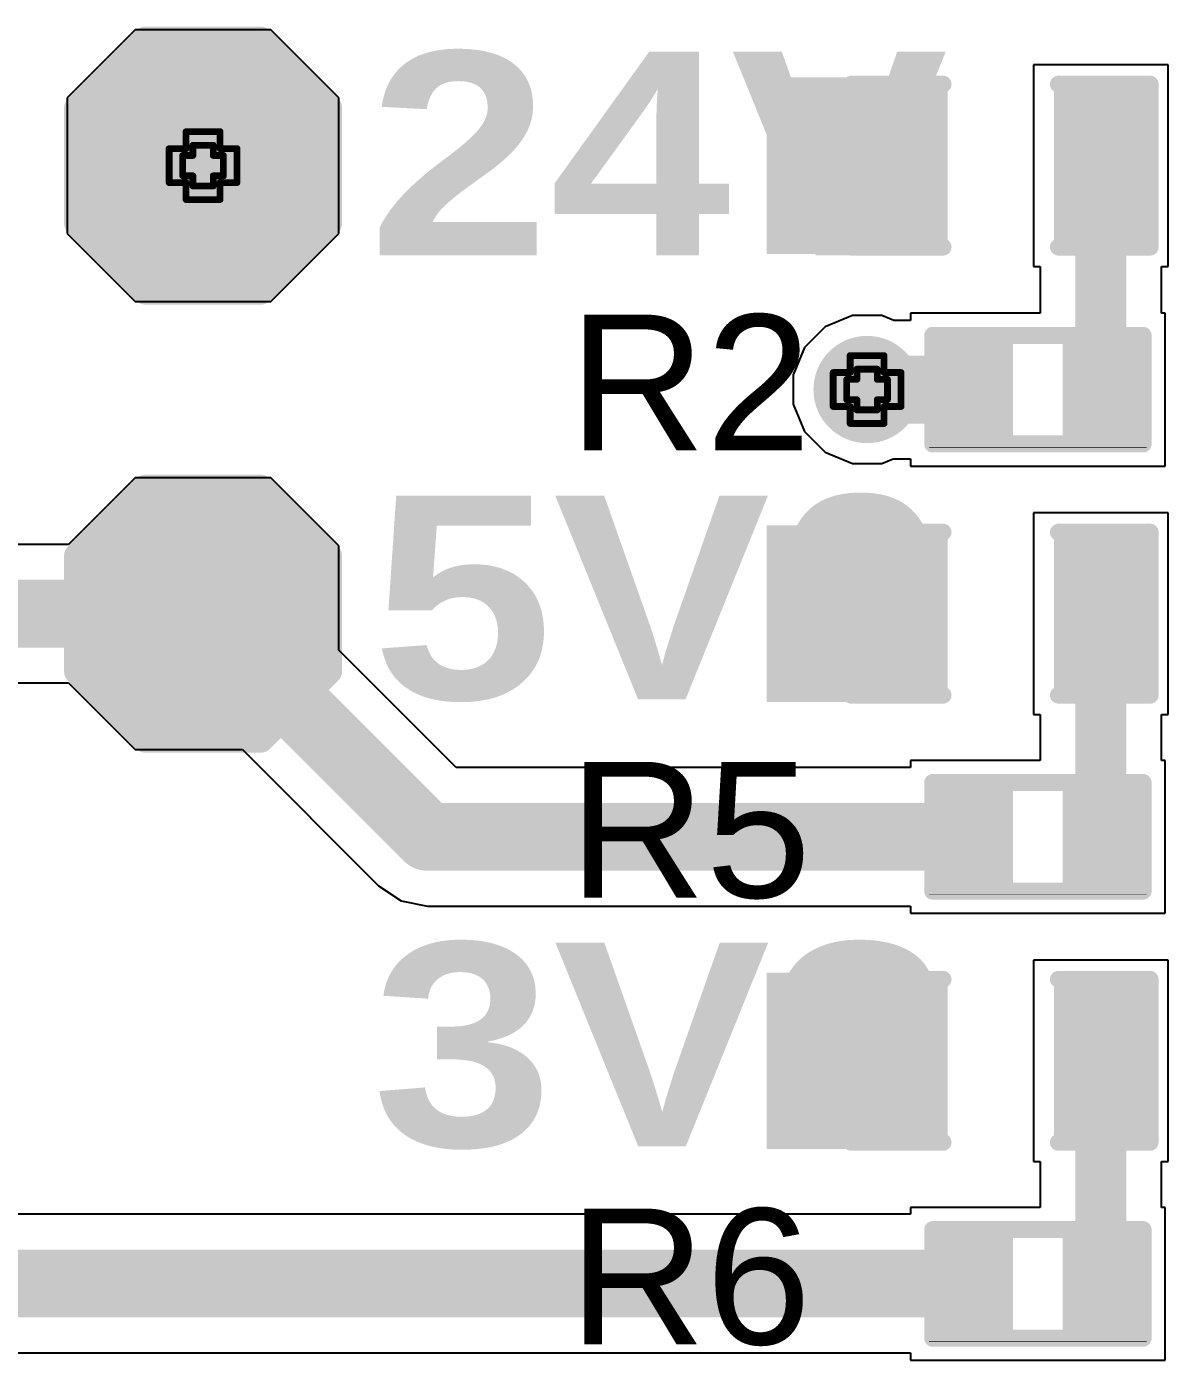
# Model space of a CAD drawing. Header units: inches. Extents: x -5 to 5258, y -4 to 5281.
# Drawn here: x 66.1 to 74.65, y 39.68 to 49.66 of the extents above; entities that cross this region are included whole.
import ezdxf

# ---------------------------------------------------------------- set-up
doc = ezdxf.new("R2010")
doc.units = ezdxf.units.IN
for name, color, linetype in [('Bottom Layer', 5, 'Continuous'), ('Bottom Solder', 6, 'Continuous'), ('Drill Drawing', 1, 'Continuous'), ('Top Layer', 1, 'Continuous'), ('Top Overlay', 2, 'Continuous'), ('Top Paste', 8, 'Continuous'), ('Top Solder', 216, 'Continuous'), ('Via Holes', 16, 'Continuous')]:
    doc.layers.add(name, color=color, linetype=linetype)
doc.styles.add('Arial', font='', dxfattribs={"height": 0.2})
doc.styles.add('Arial Black_Bold', font='', dxfattribs={"height": 0.2})
doc.styles.get('Arial').set_extended_font_data('Arial')
doc.styles.get('Arial Black_Bold').set_extended_font_data('Arial Black', bold=True)

# ---------------------------------------------------------------- blocks, each defined once
blk = doc.blocks.new('T__________17')
at = {"layer": 'Top Layer'}
blk.add_hatch(color=1, dxfattribs=at).paths.add_polyline_path([(0.3809999999999999, 0.7619999999999999), (-0.3809999999999999, 0.7619999999999999), (-0.7619999999999999, 0.3809999999999999), (-0.7619999999999999, -0.3809999999999999), (-0.3809999999999999, -0.7619999999999999), (0.3809999999999999, -0.7619999999999999), (0.7619999999999999, -0.3809999999999999), (0.7619999999999999, 0.3809999999999999)])
at = {"layer": 'Top Paste'}
blk.add_hatch(color=8, dxfattribs=at).paths.add_polyline_path([(0.3809999999999999, 0.7619999999999999), (-0.3809999999999999, 0.7619999999999999), (-0.7619999999999999, 0.3809999999999999), (-0.7619999999999999, -0.3809999999999999), (-0.3809999999999999, -0.7619999999999999), (0.3809999999999999, -0.7619999999999999), (0.7619999999999999, -0.3809999999999999), (0.7619999999999999, 0.3809999999999999)])
at = {"layer": 'Top Solder'}
blk.add_hatch(color=216, dxfattribs=at).paths.add_polyline_path([(0.4318, 0.8636), (-0.4318, 0.8636), (-0.8636, 0.4318), (-0.8636, -0.4318), (-0.4318, -0.8636), (0.4318, -0.8636), (0.8636, -0.4318), (0.8636, 0.4318)])
at = {"layer": 'Top Overlay', "const_width": 0.1999996}
for points in [[(-0.9397999999999999, 0.4318), (-0.4318, 0.9397999999999999)], [(-0.4318, 0.9397999999999999), (0.4318, 0.9397999999999999)], [(0.4318, 0.9397999999999999), (0.9397999999999999, 0.4318)], [(-0.9397999999999999, -0.4318), (-0.9397999999999999, 0.4318)], [(0.9397999999999999, -0.4318), (0.9397999999999999, 0.4318)], [(-0.9397999999999999, -0.4318), (-0.4318, -0.9397999999999999)], [(0.4318, -0.9397999999999999), (0.9397999999999999, -0.4318)], [(-0.4318, -0.9397999999999999), (0.4318, -0.9397999999999999)]]:
    blk.add_lwpolyline(points, dxfattribs=at)
at = {"layer": 'Top Overlay', "const_width": 0.0999998}
for points in [[(-0.4817998999999999, 0.9397999999999999, 1), (-0.3818001, 0.9397999999999999, 1)], [(-0.4817998999999999, 0.9397999999999999, 1), (-0.3818001, 0.9397999999999999, 1)], [(0.3818001, 0.9397999999999999, 1), (0.4817998999999999, 0.9397999999999999, 1)], [(0.3818001, 0.9397999999999999, 1), (0.4817998999999999, 0.9397999999999999, 1)], [(-0.9897999000000001, 0.4318, 1), (-0.8898001, 0.4318, 1)], [(-0.9897999000000001, 0.4318, 1), (-0.8898001, 0.4318, 1)], [(0.8898001, 0.4318, 1), (0.9897999000000001, 0.4318, 1)], [(0.8898001, 0.4318, 1), (0.9897999000000001, 0.4318, 1)], [(-0.9897999000000001, -0.4318, 1), (-0.8898001, -0.4318, 1)], [(-0.9897999000000001, -0.4318, 1), (-0.8898001, -0.4318, 1)], [(0.8898001, -0.4318, 1), (0.9897999000000001, -0.4318, 1)], [(0.8898001, -0.4318, 1), (0.9897999000000001, -0.4318, 1)], [(-0.4817998999999999, -0.9397999999999999, 1), (-0.3818001, -0.9397999999999999, 1)], [(-0.4817998999999999, -0.9397999999999999, 1), (-0.3818001, -0.9397999999999999, 1)], [(0.3818001, -0.9397999999999999, 1), (0.4817998999999999, -0.9397999999999999, 1)], [(0.3818001, -0.9397999999999999, 1), (0.4817998999999999, -0.9397999999999999, 1)]]:
    blk.add_lwpolyline(points, format="xyb", close=True, dxfattribs=at)
blk = doc.blocks.new('T__________18')
at = {"layer": 'Top Layer'}
blk.add_hatch(color=1, dxfattribs=at).paths.add_polyline_path([(0.3809999999999999, 0.7619999999999999), (-0.3809999999999999, 0.7619999999999999), (-0.7619999999999999, 0.3809999999999999), (-0.7619999999999999, -0.3809999999999999), (-0.3809999999999999, -0.7619999999999999), (0.3809999999999999, -0.7619999999999999), (0.7619999999999999, -0.3809999999999999), (0.7619999999999999, 0.3809999999999999)])
at = {"layer": 'Top Paste'}
blk.add_hatch(color=8, dxfattribs=at).paths.add_polyline_path([(0.3809999999999999, 0.7619999999999999), (-0.3809999999999999, 0.7619999999999999), (-0.7619999999999999, 0.3809999999999999), (-0.7619999999999999, -0.3809999999999999), (-0.3809999999999999, -0.7619999999999999), (0.3809999999999999, -0.7619999999999999), (0.7619999999999999, -0.3809999999999999), (0.7619999999999999, 0.3809999999999999)])
at = {"layer": 'Top Solder'}
blk.add_hatch(color=216, dxfattribs=at).paths.add_polyline_path([(0.4318, 0.8636), (-0.4318, 0.8636), (-0.8636, 0.4318), (-0.8636, -0.4318), (-0.4318, -0.8636), (0.4318, -0.8636), (0.8636, -0.4318), (0.8636, 0.4318)])
at = {"layer": 'Top Overlay', "const_width": 0.1999996}
for points in [[(-0.9397999999999999, 0.4318), (-0.4318, 0.9397999999999999)], [(-0.4318, 0.9397999999999999), (0.4318, 0.9397999999999999)], [(0.4318, 0.9397999999999999), (0.9397999999999999, 0.4318)], [(-0.9397999999999999, -0.4318), (-0.9397999999999999, 0.4318)], [(0.9397999999999999, -0.4318), (0.9397999999999999, 0.4318)], [(-0.9397999999999999, -0.4318), (-0.4318, -0.9397999999999999)], [(0.4318, -0.9397999999999999), (0.9397999999999999, -0.4318)], [(-0.4318, -0.9397999999999999), (0.4318, -0.9397999999999999)]]:
    blk.add_lwpolyline(points, dxfattribs=at)
at = {"layer": 'Top Overlay', "const_width": 0.0999998}
for points in [[(-0.4817998999999999, 0.9397999999999999, 1), (-0.3818001, 0.9397999999999999, 1)], [(-0.4817998999999999, 0.9397999999999999, 1), (-0.3818001, 0.9397999999999999, 1)], [(0.3818001, 0.9397999999999999, 1), (0.4817998999999999, 0.9397999999999999, 1)], [(0.3818001, 0.9397999999999999, 1), (0.4817998999999999, 0.9397999999999999, 1)], [(-0.9897999000000001, 0.4318, 1), (-0.8898001, 0.4318, 1)], [(-0.9897999000000001, 0.4318, 1), (-0.8898001, 0.4318, 1)], [(0.8898001, 0.4318, 1), (0.9897999000000001, 0.4318, 1)], [(0.8898001, 0.4318, 1), (0.9897999000000001, 0.4318, 1)], [(-0.9897999000000001, -0.4318, 1), (-0.8898001, -0.4318, 1)], [(-0.9897999000000001, -0.4318, 1), (-0.8898001, -0.4318, 1)], [(0.8898001, -0.4318, 1), (0.9897999000000001, -0.4318, 1)], [(0.8898001, -0.4318, 1), (0.9897999000000001, -0.4318, 1)], [(-0.4817998999999999, -0.9397999999999999, 1), (-0.3818001, -0.9397999999999999, 1)], [(-0.4817998999999999, -0.9397999999999999, 1), (-0.3818001, -0.9397999999999999, 1)], [(0.3818001, -0.9397999999999999, 1), (0.4817998999999999, -0.9397999999999999, 1)], [(0.3818001, -0.9397999999999999, 1), (0.4817998999999999, -0.9397999999999999, 1)]]:
    blk.add_lwpolyline(points, format="xyb", close=True, dxfattribs=at)
blk = doc.blocks.new('R___0402_84')
at = {"layer": 'Top Layer'}
for points in [[(-0.6985, -0.3175), (-0.6985, 0.3175), (-0.2412999999999999, 0.3175), (-0.2413, -0.3175)], [(0.24130254, -0.3175), (0.24130254, 0.3175), (0.6985025399999999, 0.3175), (0.6985025399999999, -0.3175)]]:
    blk.add_hatch(color=1, dxfattribs=at).paths.add_polyline_path(points)
at = {"layer": 'Top Paste'}
for points in [[(-0.6985, -0.3175), (-0.6985, 0.3175), (-0.2412999999999999, 0.3175), (-0.2413, -0.3175)], [(0.24130254, -0.3175), (0.24130254, 0.3175), (0.6985025399999999, 0.3175), (0.6985025399999999, -0.3175)]]:
    blk.add_hatch(color=8, dxfattribs=at).paths.add_polyline_path(points)
at = {"layer": 'Top Solder'}
for points in [[(-0.75350116, -0.37250116), (-0.75350116, 0.37250116), (-0.1862988399999999, 0.37250116), (-0.18629884, -0.37250116)], [(0.18630138, -0.37250116), (0.18630138, 0.37250116), (0.7535037, 0.37250116), (0.7535037, -0.37250116)]]:
    blk.add_hatch(color=216, dxfattribs=at).paths.add_polyline_path(points)
at = {"layer": 'Top Overlay'}
for points, const_width in [([(-0.7874, 0.4064), (0.7874050799999999, 0.40640254)], 0.127), ([(-0.7874, -0.4064), (-0.7874, 0.4064)], 0.127), ([(0.7874050799999999, -0.40640254), (0.7874050799999999, 0.40640254)], 0.127), ([(-0.7874, -0.4064), (0.7874050799999999, -0.40640254)], 0.127), ([(-0.8127974599999999, -0.4318), (0.8128, -0.4318)], 0.0032258)]:
    blk.add_lwpolyline(points, dxfattribs=dict(at, const_width=const_width))
for points, const_width in [([(-0.8191499999999999, 0.4064, 1), (-0.7556499999999999, 0.4064, 1)], 0.0635), ([(-0.8191499999999999, 0.4064, 1), (-0.7556499999999999, 0.4064, 1)], 0.0635), ([(0.75565508, 0.40640254, 1), (0.8191550799999999, 0.40640254, 1)], 0.0635), ([(0.75565508, 0.40640254, 1), (0.8191550799999999, 0.40640254, 1)], 0.0635), ([(-0.8191499999999999, -0.4064, 1), (-0.7556499999999999, -0.4064, 1)], 0.0635), ([(-0.8191499999999999, -0.4064, 1), (-0.7556499999999999, -0.4064, 1)], 0.0635), ([(0.75565508, -0.40640254, 1), (0.8191550799999999, -0.40640254, 1)], 0.0635), ([(0.75565508, -0.40640254, 1), (0.8191550799999999, -0.40640254, 1)], 0.0635), ([(-0.8136026399999999, -0.4318, 1), (-0.81199228, -0.4318, 1)], 0.0016129), ([(0.8119948199999999, -0.4318, 1), (0.81360518, -0.4318, 1)], 0.0016129)]:
    blk.add_lwpolyline(points, format="xyb", close=True, dxfattribs=dict(at, const_width=const_width))
blk = doc.blocks.new('R___0402_85')
at = {"layer": 'Top Layer'}
for points in [[(-0.6985025399999999, -0.3175), (-0.6985025399999999, 0.3175), (-0.24130254, 0.3175), (-0.24130254, -0.3175)], [(0.2412999999999999, -0.3175), (0.2413, 0.3175), (0.6985, 0.3175), (0.6985, -0.3175)]]:
    blk.add_hatch(color=1, dxfattribs=at).paths.add_polyline_path(points)
at = {"layer": 'Top Paste'}
for points in [[(-0.6985025399999999, -0.3175), (-0.6985025399999999, 0.3175), (-0.24130254, 0.3175), (-0.24130254, -0.3175)], [(0.2412999999999999, -0.3175), (0.2413, 0.3175), (0.6985, 0.3175), (0.6985, -0.3175)]]:
    blk.add_hatch(color=8, dxfattribs=at).paths.add_polyline_path(points)
at = {"layer": 'Top Solder'}
for points in [[(-0.7535037, -0.37250116), (-0.7535037, 0.37250116), (-0.18630138, 0.37250116), (-0.18630138, -0.37250116)], [(0.1862988399999999, -0.37250116), (0.18629884, 0.37250116), (0.75350116, 0.37250116), (0.75350116, -0.37250116)]]:
    blk.add_hatch(color=216, dxfattribs=at).paths.add_polyline_path(points)
at = {"layer": 'Top Overlay'}
for points, const_width in [([(-0.7874, 0.4064), (0.7874, 0.4064)], 0.127), ([(-0.7874, -0.4064), (-0.7874, 0.4064)], 0.127), ([(0.7874, -0.4064), (0.7874, 0.4064)], 0.127), ([(-0.7874, -0.4064), (0.7874, -0.4064)], 0.127), ([(-0.8128, -0.4318), (0.8127974599999999, -0.4318)], 0.0032258)]:
    blk.add_lwpolyline(points, dxfattribs=dict(at, const_width=const_width))
for points, const_width in [([(-0.8191499999999999, 0.4064, 1), (-0.7556499999999999, 0.4064, 1)], 0.0635), ([(-0.8191499999999999, 0.4064, 1), (-0.7556499999999999, 0.4064, 1)], 0.0635), ([(0.7556499999999999, 0.4064, 1), (0.8191499999999999, 0.4064, 1)], 0.0635), ([(0.7556499999999999, 0.4064, 1), (0.8191499999999999, 0.4064, 1)], 0.0635), ([(-0.8191499999999999, -0.4064, 1), (-0.7556499999999999, -0.4064, 1)], 0.0635), ([(-0.8191499999999999, -0.4064, 1), (-0.7556499999999999, -0.4064, 1)], 0.0635), ([(0.7556499999999999, -0.4064, 1), (0.8191499999999999, -0.4064, 1)], 0.0635), ([(0.7556499999999999, -0.4064, 1), (0.8191499999999999, -0.4064, 1)], 0.0635), ([(-0.81360518, -0.4318, 1), (-0.8119948199999999, -0.4318, 1)], 0.0016129), ([(0.81199228, -0.4318, 1), (0.8136026399999999, -0.4318, 1)], 0.0016129)]:
    blk.add_lwpolyline(points, format="xyb", close=True, dxfattribs=dict(at, const_width=const_width))
blk = doc.blocks.new('R___0402_88')
at = {"layer": 'Top Layer'}
for points in [[(-0.6985, -0.3175), (-0.6985, 0.3175), (-0.2412999999999999, 0.3175), (-0.2413, -0.3175)], [(0.2412999999999999, -0.3175), (0.2413, 0.3175), (0.6985, 0.3175), (0.6985, -0.3175)]]:
    blk.add_hatch(color=1, dxfattribs=at).paths.add_polyline_path(points)
at = {"layer": 'Top Paste'}
for points in [[(-0.6985, -0.3175), (-0.6985, 0.3175), (-0.2412999999999999, 0.3175), (-0.2413, -0.3175)], [(0.2412999999999999, -0.3175), (0.2413, 0.3175), (0.6985, 0.3175), (0.6985, -0.3175)]]:
    blk.add_hatch(color=8, dxfattribs=at).paths.add_polyline_path(points)
at = {"layer": 'Top Solder'}
for points in [[(-0.75350116, -0.37250116), (-0.75350116, 0.37250116), (-0.1862988399999999, 0.37250116), (-0.18629884, -0.37250116)], [(0.1862988399999999, -0.37250116), (0.18629884, 0.37250116), (0.75350116, 0.37250116), (0.75350116, -0.37250116)]]:
    blk.add_hatch(color=216, dxfattribs=at).paths.add_polyline_path(points)
at = {"layer": 'Top Overlay'}
for points, const_width in [([(-0.7874, 0.4064), (0.7874, 0.4064)], 0.127), ([(-0.7874, -0.4064), (-0.7874, 0.4064)], 0.127), ([(0.7874, -0.4064), (0.7874, 0.4064)], 0.127), ([(-0.7874, -0.4064), (0.7874, -0.4064)], 0.127), ([(-0.8128, -0.4318), (0.8128, -0.4318)], 0.0032258)]:
    blk.add_lwpolyline(points, dxfattribs=dict(at, const_width=const_width))
for points, const_width in [([(-0.8191499999999999, 0.4064, 1), (-0.7556499999999999, 0.4064, 1)], 0.0635), ([(-0.8191499999999999, 0.4064, 1), (-0.7556499999999999, 0.4064, 1)], 0.0635), ([(0.7556499999999999, 0.4064, 1), (0.8191499999999999, 0.4064, 1)], 0.0635), ([(0.7556499999999999, 0.4064, 1), (0.8191499999999999, 0.4064, 1)], 0.0635), ([(-0.8191499999999999, -0.4064, 1), (-0.7556499999999999, -0.4064, 1)], 0.0635), ([(-0.8191499999999999, -0.4064, 1), (-0.7556499999999999, -0.4064, 1)], 0.0635), ([(0.7556499999999999, -0.4064, 1), (0.8191499999999999, -0.4064, 1)], 0.0635), ([(0.7556499999999999, -0.4064, 1), (0.8191499999999999, -0.4064, 1)], 0.0635), ([(-0.81360518, -0.4318, 1), (-0.8119948199999999, -0.4318, 1)], 0.0016129), ([(0.8119948199999999, -0.4318, 1), (0.81360518, -0.4318, 1)], 0.0016129)]:
    blk.add_lwpolyline(points, format="xyb", close=True, dxfattribs=dict(at, const_width=const_width))
blk = doc.blocks.new('LED_0603_101')
at = {"layer": 'Top Layer'}
for points in [[(-0.999998, 0.5000002699999999), (-0.499999, 0.5000002699999999), (-0.499999, -0.5000002699999999), (-0.999998, -0.5000002699999999)], [(0.50000408, 0.5000002699999999), (1.00000308, 0.5000002699999999), (1.00000308, -0.5000002699999999), (0.50000408, -0.5000002699999999)]]:
    blk.add_hatch(color=1, dxfattribs=at).paths.add_polyline_path(points)
at = {"layer": 'Top Overlay'}
blk.add_hatch(color=2, dxfattribs=at).paths.add_polyline_path([(1.11758476, -0.6603822199999999), (1.75257968, -0.6603822199999999), (1.75257968, 0.66041778), (1.11758476, 0.66041778)])
at = {"layer": 'Top Paste'}
for points in [[(-0.999998, 0.5000002699999999), (-0.499999, 0.5000002699999999), (-0.499999, -0.5000002699999999), (-0.999998, -0.5000002699999999)], [(0.50000408, 0.5000002699999999), (1.00000308, 0.5000002699999999), (1.00000308, -0.5000002699999999), (0.50000408, -0.5000002699999999)]]:
    blk.add_hatch(color=8, dxfattribs=at).paths.add_polyline_path(points)
at = {"layer": 'Top Solder'}
for points in [[(-1.101598, 0.6016002699999999), (-0.398399, 0.6016002699999999), (-0.398399, -0.6016002699999999), (-1.101598, -0.6016002699999999)], [(0.39840408, 0.6016002699999999), (1.10160308, 0.6016002699999999), (1.10160308, -0.6016002699999999), (0.39840408, -0.6016002699999999)]]:
    blk.add_hatch(color=216, dxfattribs=at).paths.add_polyline_path(points)
at = {"layer": 'Top Overlay', "const_width": 0.127}
for points in [[(-1.1176, 0.6096025399999999), (-1.1176, -0.6096025399999999)], [(-0.4318, 0.6096), (-1.1176, 0.6096025399999999)], [(1.11760254, 0.6096), (0.4318, 0.6096025399999999)], [(1.11760254, 0.6096), (1.11760254, -0.6096)], [(-0.4318, -0.6096), (-1.1176, -0.6096025399999999)], [(1.11760254, -0.6096), (0.4318, -0.6096025399999999)]]:
    blk.add_lwpolyline(points, dxfattribs=at)
at = {"layer": 'Top Overlay', "const_width": 0.0635}
for points in [[(-1.14935, 0.6096025399999999, 1), (-1.08585, 0.6096025399999999, 1)], [(-1.14935, 0.6096025399999999, 1), (-1.08585, 0.6096025399999999, 1)], [(-0.46355, 0.6096, 1), (-0.40005, 0.6096, 1)], [(0.40005, 0.6096025399999999, 1), (0.46355, 0.6096025399999999, 1)], [(1.08585254, 0.6096, 1), (1.14935254, 0.6096, 1)], [(1.08585254, 0.6096, 1), (1.14935254, 0.6096, 1)], [(-1.14935, -0.6096025399999999, 1), (-1.08585, -0.6096025399999999, 1)], [(-1.14935, -0.6096025399999999, 1), (-1.08585, -0.6096025399999999, 1)], [(-0.46355, -0.6096, 1), (-0.40005, -0.6096, 1)], [(0.40005, -0.6096025399999999, 1), (0.46355, -0.6096025399999999, 1)], [(1.08585254, -0.6096, 1), (1.14935254, -0.6096, 1)], [(1.08585254, -0.6096, 1), (1.14935254, -0.6096, 1)]]:
    blk.add_lwpolyline(points, format="xyb", close=True, dxfattribs=at)
blk = doc.blocks.new('LED_0603_102')
at = {"layer": 'Top Layer'}
for points in [[(-1.00000054, 0.5000002699999999), (-0.50000154, 0.5000002699999999), (-0.50000154, -0.5000002699999999), (-1.00000054, -0.5000002699999999)], [(0.50000154, 0.5000002699999999), (1.00000054, 0.5000002699999999), (1.00000054, -0.5000002699999999), (0.50000154, -0.5000002699999999)]]:
    blk.add_hatch(color=1, dxfattribs=at).paths.add_polyline_path(points)
at = {"layer": 'Top Overlay'}
blk.add_hatch(color=2, dxfattribs=at).paths.add_polyline_path([(1.11757968, -0.6603746), (1.7525746, -0.6603746), (1.7525746, 0.6604253999999999), (1.11757968, 0.6604253999999999)])
at = {"layer": 'Top Paste'}
for points in [[(-1.00000054, 0.5000002699999999), (-0.50000154, 0.5000002699999999), (-0.50000154, -0.5000002699999999), (-1.00000054, -0.5000002699999999)], [(0.50000154, 0.5000002699999999), (1.00000054, 0.5000002699999999), (1.00000054, -0.5000002699999999), (0.50000154, -0.5000002699999999)]]:
    blk.add_hatch(color=8, dxfattribs=at).paths.add_polyline_path(points)
at = {"layer": 'Top Solder'}
for points in [[(-1.10160054, 0.6016002699999999), (-0.39840154, 0.6016002699999999), (-0.39840154, -0.6016002699999999), (-1.10160054, -0.6016002699999999)], [(0.39840154, 0.6016002699999999), (1.10160054, 0.6016002699999999), (1.10160054, -0.6016002699999999), (0.39840154, -0.6016002699999999)]]:
    blk.add_hatch(color=216, dxfattribs=at).paths.add_polyline_path(points)
at = {"layer": 'Top Overlay', "const_width": 0.127}
for points in [[(-1.1176, 0.6096025399999999), (-1.1176, -0.6096025399999999)], [(-0.4318, 0.6096), (-1.1176, 0.6096025399999999)], [(1.1176, 0.6096025399999999), (0.4318, 0.6096)], [(1.1176, 0.6096025399999999), (1.1176, -0.6096025399999999)], [(-0.4318, -0.6096), (-1.1176, -0.6096025399999999)], [(1.1176, -0.6096025399999999), (0.4318, -0.6096)]]:
    blk.add_lwpolyline(points, dxfattribs=at)
at = {"layer": 'Top Overlay', "const_width": 0.0635}
for points in [[(-1.14935, 0.6096025399999999, 1), (-1.08585, 0.6096025399999999, 1)], [(-1.14935, 0.6096025399999999, 1), (-1.08585, 0.6096025399999999, 1)], [(-0.46355, 0.6096, 1), (-0.40005, 0.6096, 1)], [(0.40005, 0.6096, 1), (0.46355, 0.6096, 1)], [(1.08585, 0.6096025399999999, 1), (1.14935, 0.6096025399999999, 1)], [(1.08585, 0.6096025399999999, 1), (1.14935, 0.6096025399999999, 1)], [(-1.14935, -0.6096025399999999, 1), (-1.08585, -0.6096025399999999, 1)], [(-1.14935, -0.6096025399999999, 1), (-1.08585, -0.6096025399999999, 1)], [(-0.46355, -0.6096, 1), (-0.40005, -0.6096, 1)], [(0.40005, -0.6096, 1), (0.46355, -0.6096, 1)], [(1.08585, -0.6096025399999999, 1), (1.14935, -0.6096025399999999, 1)], [(1.08585, -0.6096025399999999, 1), (1.14935, -0.6096025399999999, 1)]]:
    blk.add_lwpolyline(points, format="xyb", close=True, dxfattribs=at)
blk = doc.blocks.new('LED_0603_103')
at = {"layer": 'Top Layer'}
for points in [[(-0.999998, 0.5000002699999999), (-0.499999, 0.5000002699999999), (-0.499999, -0.5000002699999999), (-0.999998, -0.5000002699999999)], [(0.50000154, 0.5000002699999999), (1.00000054, 0.5000002699999999), (1.00000054, -0.5000002699999999), (0.50000154, -0.5000002699999999)]]:
    blk.add_hatch(color=1, dxfattribs=at).paths.add_polyline_path(points)
at = {"layer": 'Top Overlay'}
blk.add_hatch(color=2, dxfattribs=at).paths.add_polyline_path([(1.1175873, -0.66040508), (1.75258222, -0.66040508), (1.75258222, 0.66039492), (1.1175873, 0.66039492)])
at = {"layer": 'Top Paste'}
for points in [[(-0.999998, 0.5000002699999999), (-0.499999, 0.5000002699999999), (-0.499999, -0.5000002699999999), (-0.999998, -0.5000002699999999)], [(0.50000154, 0.5000002699999999), (1.00000054, 0.5000002699999999), (1.00000054, -0.5000002699999999), (0.50000154, -0.5000002699999999)]]:
    blk.add_hatch(color=8, dxfattribs=at).paths.add_polyline_path(points)
at = {"layer": 'Top Solder'}
for points in [[(-1.101598, 0.6016002699999999), (-0.398399, 0.6016002699999999), (-0.398399, -0.6016002699999999), (-1.101598, -0.6016002699999999)], [(0.39840154, 0.6016002699999999), (1.10160054, 0.6016002699999999), (1.10160054, -0.6016002699999999), (0.39840154, -0.6016002699999999)]]:
    blk.add_hatch(color=216, dxfattribs=at).paths.add_polyline_path(points)
at = {"layer": 'Top Overlay', "const_width": 0.127}
for points in [[(-1.1176, 0.6096025399999999), (-1.1176, -0.6096025399999999)], [(-0.4318, 0.6096), (-1.1176, 0.6096025399999999)], [(1.11760254, 0.6096), (0.4318, 0.6096)], [(1.11760254, 0.6096), (1.11760254, -0.6096)], [(-0.4318, -0.6096), (-1.1176, -0.6096025399999999)], [(1.11760254, -0.6096), (0.4318, -0.6096)]]:
    blk.add_lwpolyline(points, dxfattribs=at)
at = {"layer": 'Top Overlay', "const_width": 0.0635}
for points in [[(-1.14935, 0.6096025399999999, 1), (-1.08585, 0.6096025399999999, 1)], [(-1.14935, 0.6096025399999999, 1), (-1.08585, 0.6096025399999999, 1)], [(-0.46355, 0.6096, 1), (-0.40005, 0.6096, 1)], [(0.40005, 0.6096, 1), (0.46355, 0.6096, 1)], [(1.08585254, 0.6096, 1), (1.14935254, 0.6096, 1)], [(1.08585254, 0.6096, 1), (1.14935254, 0.6096, 1)], [(-1.14935, -0.6096025399999999, 1), (-1.08585, -0.6096025399999999, 1)], [(-1.14935, -0.6096025399999999, 1), (-1.08585, -0.6096025399999999, 1)], [(-0.46355, -0.6096, 1), (-0.40005, -0.6096, 1)], [(0.40005, -0.6096, 1), (0.46355, -0.6096, 1)], [(1.08585254, -0.6096, 1), (1.14935254, -0.6096, 1)], [(1.08585254, -0.6096, 1), (1.14935254, -0.6096, 1)]]:
    blk.add_lwpolyline(points, format="xyb", close=True, dxfattribs=at)

msp = doc.modelspace()

# ---------------------------------------------------------------- hatches: boundary and pattern name
at = {"layer": 'Bottom Layer'}
h = msp.add_hatch(color=5, dxfattribs=at)
edge = h.paths.add_edge_path()
edge.add_arc((67.42384534, 48.6232835), 0.2999994, 0, 360)
h = msp.add_hatch(color=5, dxfattribs=at)
edge = h.paths.add_edge_path()
edge.add_arc((72.3927813, 46.94799856), 0.2999994, 0, 360)
at = {"layer": 'Bottom Solder'}
h = msp.add_hatch(color=6, dxfattribs=at)
edge = h.paths.add_edge_path()
edge.add_arc((67.42384534, 48.6232835), 0.4015993999999999, 0, 360)
h = msp.add_hatch(color=6, dxfattribs=at)
edge = h.paths.add_edge_path()
edge.add_arc((72.3927813, 46.94799856), 0.4015993999999999, 0, 360)
at = {"layer": 'Top Layer'}
h = msp.add_hatch(color=1, dxfattribs=at)
edge = h.paths.add_edge_path()
edge.add_arc((67.42384534, 48.6232835), 0.2999994, 0, 360)
h = msp.add_hatch(color=1, dxfattribs=at)
edge = h.paths.add_edge_path()
edge.add_arc((72.3927813, 46.94799856), 0.2999994, 0, 360)
at = {"layer": 'Top Solder'}
h = msp.add_hatch(color=216, dxfattribs=at)
edge = h.paths.add_edge_path()
edge.add_arc((67.42384534, 48.6232835), 0.4015993999999999, 0, 360)
h = msp.add_hatch(color=216, dxfattribs=at)
edge = h.paths.add_edge_path()
edge.add_arc((72.3927813, 46.94799856), 0.4015993999999999, 0, 360)
at = {"layer": 'Via Holes'}
h = msp.add_hatch(color=7, dxfattribs=at)
edge = h.paths.add_edge_path()
edge.add_arc((67.42384534, 48.6232835), 0.1499997, 0, 360)
h = msp.add_hatch(color=7, dxfattribs=at)
edge = h.paths.add_edge_path()
edge.add_arc((72.3927813, 46.94799856), 0.1499997, 0, 360)

# ---------------------------------------------------------------- linework, layer by layer
at = {"layer": 'Drill Drawing', "const_width": 0.0508}
for points in [[(67.29684534, 48.75028349999999), (67.29684534, 48.8772835)], [(67.29684534, 48.8772835), (67.55084534, 48.8772835)], [(67.55084534, 48.75028349999999), (67.55084534, 48.8772835)], [(67.34764534, 48.69948349999999), (67.34764534, 48.7756835)], [(67.34764534, 48.7756835), (67.50004534, 48.7756835)], [(67.50004534, 48.69948349999999), (67.50004534, 48.7756835)], [(67.16984534, 48.4962835), (67.16984534, 48.75028349999999)], [(67.16984534, 48.75028349999999), (67.29684534, 48.75028349999999)], [(67.27144533999999, 48.54708349999999), (67.27144533999999, 48.69948349999999)], [(67.27144533999999, 48.69948349999999), (67.34764534, 48.69948349999999)], [(67.50004534, 48.69948349999999), (67.57624533999999, 48.69948349999999)], [(67.55084534, 48.75028349999999), (67.67784533999999, 48.75028349999999)], [(67.57624533999999, 48.54708349999999), (67.57624533999999, 48.69948349999999)], [(67.67784533999999, 48.4962835), (67.67784533999999, 48.75028349999999)], [(67.16984534, 48.4962835), (67.29684534, 48.4962835)], [(67.27144533999999, 48.54708349999999), (67.34764534, 48.54708349999999)], [(67.29684534, 48.36928349999999), (67.29684534, 48.4962835)], [(67.34764534, 48.4708835), (67.34764534, 48.54708349999999)], [(67.50004534, 48.54708349999999), (67.57624533999999, 48.54708349999999)], [(67.50004534, 48.4708835), (67.50004534, 48.54708349999999)], [(67.55084534, 48.4962835), (67.67784533999999, 48.4962835)], [(67.55084534, 48.36928349999999), (67.55084534, 48.4962835)], [(67.34764534, 48.4708835), (67.50004534, 48.4708835)], [(67.29684534, 48.36928349999999), (67.55084534, 48.36928349999999)], [(72.2657813, 47.07499856), (72.2657813, 47.20199856)], [(72.2657813, 47.20199856), (72.5197813, 47.20199856)], [(72.5197813, 47.07499856), (72.5197813, 47.20199856)], [(72.3165813, 47.02419855999999), (72.3165813, 47.10039856)], [(72.3165813, 47.10039856), (72.4689813, 47.10039856)], [(72.4689813, 47.02419855999999), (72.4689813, 47.10039856)], [(72.13878129999999, 46.82099855999999), (72.13878129999999, 47.07499856)], [(72.13878129999999, 47.07499856), (72.2657813, 47.07499856)], [(72.2403813, 46.87179855999999), (72.2403813, 47.02419855999999)], [(72.2403813, 47.02419855999999), (72.3165813, 47.02419855999999)], [(72.4689813, 47.02419855999999), (72.5451813, 47.02419855999999)], [(72.5197813, 47.07499856), (72.6467813, 47.07499856)], [(72.5451813, 46.87179855999999), (72.5451813, 47.02419855999999)], [(72.6467813, 46.82099855999999), (72.6467813, 47.07499856)], [(72.13878129999999, 46.82099855999999), (72.2657813, 46.82099855999999)], [(72.2403813, 46.87179855999999), (72.3165813, 46.87179855999999)], [(72.2657813, 46.69399856), (72.2657813, 46.82099855999999)], [(72.3165813, 46.79559856), (72.3165813, 46.87179855999999)], [(72.3165813, 46.79559856), (72.4689813, 46.79559856)], [(72.4689813, 46.87179855999999), (72.5451813, 46.87179855999999)], [(72.4689813, 46.79559856), (72.4689813, 46.87179855999999)], [(72.5197813, 46.82099855999999), (72.6467813, 46.82099855999999)], [(72.5197813, 46.69399856), (72.5197813, 46.82099855999999)], [(72.2657813, 46.69399856), (72.5197813, 46.69399856)]]:
    msp.add_lwpolyline(points, dxfattribs=at)
at = {"layer": 'Drill Drawing', "const_width": 0.0254}
for points in [[(67.28414534, 48.8772835, 1), (67.30954534, 48.8772835, 1)], [(67.28414534, 48.8772835, 1), (67.30954534, 48.8772835, 1)], [(67.53814533999999, 48.8772835, 1), (67.56354534, 48.8772835, 1)], [(67.53814533999999, 48.8772835, 1), (67.56354534, 48.8772835, 1)], [(67.33494533999999, 48.7756835, 1), (67.36034534, 48.7756835, 1)], [(67.33494533999999, 48.7756835, 1), (67.36034534, 48.7756835, 1)], [(67.48734533999999, 48.7756835, 1), (67.51274534, 48.7756835, 1)], [(67.48734533999999, 48.7756835, 1), (67.51274534, 48.7756835, 1)], [(67.15714534, 48.75028349999999, 1), (67.18254533999999, 48.75028349999999, 1)], [(67.15714534, 48.75028349999999, 1), (67.18254533999999, 48.75028349999999, 1)], [(67.25874534, 48.69948349999999, 1), (67.28414534, 48.69948349999999, 1)], [(67.25874534, 48.69948349999999, 1), (67.28414534, 48.69948349999999, 1)], [(67.28414534, 48.75028349999999, 1), (67.30954534, 48.75028349999999, 1)], [(67.28414534, 48.75028349999999, 1), (67.30954534, 48.75028349999999, 1)], [(67.33494533999999, 48.69948349999999, 1), (67.36034534, 48.69948349999999, 1)], [(67.33494533999999, 48.69948349999999, 1), (67.36034534, 48.69948349999999, 1)], [(67.48734533999999, 48.69948349999999, 1), (67.51274534, 48.69948349999999, 1)], [(67.48734533999999, 48.69948349999999, 1), (67.51274534, 48.69948349999999, 1)], [(67.53814533999999, 48.75028349999999, 1), (67.56354534, 48.75028349999999, 1)], [(67.53814533999999, 48.75028349999999, 1), (67.56354534, 48.75028349999999, 1)], [(67.56354534, 48.69948349999999, 1), (67.58894534, 48.69948349999999, 1)], [(67.56354534, 48.69948349999999, 1), (67.58894534, 48.69948349999999, 1)], [(67.66514534, 48.75028349999999, 1), (67.69054534, 48.75028349999999, 1)], [(67.66514534, 48.75028349999999, 1), (67.69054534, 48.75028349999999, 1)], [(67.15714534, 48.4962835, 1), (67.18254533999999, 48.4962835, 1)], [(67.15714534, 48.4962835, 1), (67.18254533999999, 48.4962835, 1)], [(67.25874534, 48.54708349999999, 1), (67.28414534, 48.54708349999999, 1)], [(67.25874534, 48.54708349999999, 1), (67.28414534, 48.54708349999999, 1)], [(67.28414534, 48.4962835, 1), (67.30954534, 48.4962835, 1)], [(67.28414534, 48.4962835, 1), (67.30954534, 48.4962835, 1)], [(67.33494533999999, 48.54708349999999, 1), (67.36034534, 48.54708349999999, 1)], [(67.33494533999999, 48.54708349999999, 1), (67.36034534, 48.54708349999999, 1)], [(67.48734533999999, 48.54708349999999, 1), (67.51274534, 48.54708349999999, 1)], [(67.48734533999999, 48.54708349999999, 1), (67.51274534, 48.54708349999999, 1)], [(67.53814533999999, 48.4962835, 1), (67.56354534, 48.4962835, 1)], [(67.53814533999999, 48.4962835, 1), (67.56354534, 48.4962835, 1)], [(67.56354534, 48.54708349999999, 1), (67.58894534, 48.54708349999999, 1)], [(67.56354534, 48.54708349999999, 1), (67.58894534, 48.54708349999999, 1)], [(67.66514534, 48.4962835, 1), (67.69054534, 48.4962835, 1)], [(67.66514534, 48.4962835, 1), (67.69054534, 48.4962835, 1)], [(67.33494533999999, 48.4708835, 1), (67.36034534, 48.4708835, 1)], [(67.33494533999999, 48.4708835, 1), (67.36034534, 48.4708835, 1)], [(67.48734533999999, 48.4708835, 1), (67.51274534, 48.4708835, 1)], [(67.48734533999999, 48.4708835, 1), (67.51274534, 48.4708835, 1)], [(67.28414534, 48.36928349999999, 1), (67.30954534, 48.36928349999999, 1)], [(67.28414534, 48.36928349999999, 1), (67.30954534, 48.36928349999999, 1)], [(67.53814533999999, 48.36928349999999, 1), (67.56354534, 48.36928349999999, 1)], [(67.53814533999999, 48.36928349999999, 1), (67.56354534, 48.36928349999999, 1)], [(72.25308129999999, 47.20199856, 1), (72.2784813, 47.20199856, 1)], [(72.25308129999999, 47.20199856, 1), (72.2784813, 47.20199856, 1)], [(72.5070813, 47.20199856, 1), (72.5324813, 47.20199856, 1)], [(72.5070813, 47.20199856, 1), (72.5324813, 47.20199856, 1)], [(72.3038813, 47.10039856, 1), (72.32928129999999, 47.10039856, 1)], [(72.3038813, 47.10039856, 1), (72.32928129999999, 47.10039856, 1)], [(72.45628129999999, 47.10039856, 1), (72.4816813, 47.10039856, 1)], [(72.45628129999999, 47.10039856, 1), (72.4816813, 47.10039856, 1)], [(72.1260813, 47.07499856, 1), (72.15148129999999, 47.07499856, 1)], [(72.1260813, 47.07499856, 1), (72.15148129999999, 47.07499856, 1)], [(72.2276813, 47.02419855999999, 1), (72.25308129999999, 47.02419855999999, 1)], [(72.2276813, 47.02419855999999, 1), (72.25308129999999, 47.02419855999999, 1)], [(72.25308129999999, 47.07499856, 1), (72.2784813, 47.07499856, 1)], [(72.25308129999999, 47.07499856, 1), (72.2784813, 47.07499856, 1)], [(72.3038813, 47.02419855999999, 1), (72.32928129999999, 47.02419855999999, 1)], [(72.3038813, 47.02419855999999, 1), (72.32928129999999, 47.02419855999999, 1)], [(72.45628129999999, 47.02419855999999, 1), (72.4816813, 47.02419855999999, 1)], [(72.45628129999999, 47.02419855999999, 1), (72.4816813, 47.02419855999999, 1)], [(72.5070813, 47.07499856, 1), (72.5324813, 47.07499856, 1)], [(72.5070813, 47.07499856, 1), (72.5324813, 47.07499856, 1)], [(72.5324813, 47.02419855999999, 1), (72.55788129999999, 47.02419855999999, 1)], [(72.5324813, 47.02419855999999, 1), (72.55788129999999, 47.02419855999999, 1)], [(72.63408129999999, 47.07499856, 1), (72.6594813, 47.07499856, 1)], [(72.63408129999999, 47.07499856, 1), (72.6594813, 47.07499856, 1)], [(72.1260813, 46.82099855999999, 1), (72.15148129999999, 46.82099855999999, 1)], [(72.1260813, 46.82099855999999, 1), (72.15148129999999, 46.82099855999999, 1)], [(72.2276813, 46.87179855999999, 1), (72.25308129999999, 46.87179855999999, 1)], [(72.2276813, 46.87179855999999, 1), (72.25308129999999, 46.87179855999999, 1)], [(72.25308129999999, 46.82099855999999, 1), (72.2784813, 46.82099855999999, 1)], [(72.25308129999999, 46.82099855999999, 1), (72.2784813, 46.82099855999999, 1)], [(72.3038813, 46.87179855999999, 1), (72.32928129999999, 46.87179855999999, 1)], [(72.3038813, 46.87179855999999, 1), (72.32928129999999, 46.87179855999999, 1)], [(72.3038813, 46.79559856, 1), (72.32928129999999, 46.79559856, 1)], [(72.3038813, 46.79559856, 1), (72.32928129999999, 46.79559856, 1)], [(72.45628129999999, 46.87179855999999, 1), (72.4816813, 46.87179855999999, 1)], [(72.45628129999999, 46.87179855999999, 1), (72.4816813, 46.87179855999999, 1)], [(72.45628129999999, 46.79559856, 1), (72.4816813, 46.79559856, 1)], [(72.45628129999999, 46.79559856, 1), (72.4816813, 46.79559856, 1)], [(72.5070813, 46.82099855999999, 1), (72.5324813, 46.82099855999999, 1)], [(72.5070813, 46.82099855999999, 1), (72.5324813, 46.82099855999999, 1)], [(72.5324813, 46.87179855999999, 1), (72.55788129999999, 46.87179855999999, 1)], [(72.5324813, 46.87179855999999, 1), (72.55788129999999, 46.87179855999999, 1)], [(72.63408129999999, 46.82099855999999, 1), (72.6594813, 46.82099855999999, 1)], [(72.63408129999999, 46.82099855999999, 1), (72.6594813, 46.82099855999999, 1)], [(72.25308129999999, 46.69399856, 1), (72.2784813, 46.69399856, 1)], [(72.25308129999999, 46.69399856, 1), (72.2784813, 46.69399856, 1)], [(72.5070813, 46.69399856, 1), (72.5324813, 46.69399856, 1)], [(72.5070813, 46.69399856, 1), (72.5324813, 46.69399856, 1)]]:
    msp.add_lwpolyline(points, format="xyb", close=True, dxfattribs=at)
at = {"layer": 'Top Layer'}
for p, q in [((66.91584534, 49.6392835), (66.40784534, 49.1312835)), ((67.93184534, 49.6392835), (66.91584534, 49.6392835)), ((68.43984534, 49.1312835), (67.93184534, 49.6392835)), ((74.64678237999999, 49.3772825), (73.63878337999999, 49.3772825)), ((73.63878337999999, 49.3772825), (73.63878337999999, 47.8692845)), ((74.64678237999999, 47.8692845), (74.64678237999999, 49.3772825)), ((66.40784534, 49.1312835), (66.40784534, 48.1152835)), ((68.43984534, 48.1152835), (68.43984534, 49.1312835)), ((66.40784534, 48.1152835), (66.91584534, 47.60728349999999)), ((67.93184534, 47.60728349999999), (68.43984534, 48.1152835)), ((73.63878337999999, 47.8692845), (73.68851912, 47.8692845)), ((73.68851912, 47.8692845), (73.68851912, 47.51844446)), ((74.59493336, 47.51844446), (74.59493336, 47.8692845)), ((74.59493336, 47.8692845), (74.64678237999999, 47.8692845)), ((66.91584534, 47.60728349999999), (67.93184534, 47.60728349999999)), ((72.2825834, 47.50199796), (72.07896683999999, 47.41765726)), ((72.5029792, 47.50199796), (72.2825834, 47.50199796)), ((72.59254976, 47.46489618), (72.5029792, 47.50199796)), ((73.68851912, 47.51844446), (72.71827214, 47.51844446)), ((72.71827214, 47.51844446), (72.71827214, 47.46489618)), ((74.62327214, 47.51844446), (74.59493336, 47.51844446)), ((74.62327214, 46.37544446), (74.62327214, 47.51844446)), ((72.07896683999999, 47.41765726), (71.9231226, 47.26181301999999)), ((72.71827214, 47.46489618), (72.59254976, 47.46489618)), ((71.9231226, 47.26181301999999), (71.83878189999999, 47.05819646)), ((71.83878189999999, 47.05819646), (71.83878189999999, 46.83780066)), ((71.83878189999999, 46.83780066), (71.9231226, 46.6341841)), ((71.9231226, 46.6341841), (72.07896683999999, 46.47833986)), ((72.07896683999999, 46.47833986), (72.2825834, 46.39399916)), ((72.5029792, 46.39399916), (72.58746214, 46.42899274)), ((72.58746214, 46.42899274), (72.71827214, 46.42899274)), ((72.71827214, 46.42899274), (72.71827214, 46.37544446)), ((72.2825834, 46.39399916), (72.5029792, 46.39399916)), ((72.71827214, 46.37544446), (74.62327214, 46.37544446)), ((66.91584534, 46.28660542), (66.41779706, 45.78855714)), ((67.93184534, 46.28660542), (66.91584534, 46.28660542)), ((68.43984534, 45.77860542), (67.93184534, 46.28660542)), ((74.64678237999999, 46.02460442), (73.63878337999999, 46.02460442)), ((73.63878337999999, 46.02460442), (73.63878337999999, 44.51660642)), ((74.64678237999999, 44.51660642), (74.64678237999999, 46.02460442)), ((66.41779706, 45.78855714), (61.82713821999999, 45.78855714)), ((68.43984534, 44.99754526), (68.43984534, 45.77860542)), ((69.31827386, 44.11911674), (68.43984534, 44.99754526)), ((61.61259457999999, 44.7526537), (66.41779706, 44.7526537)), ((66.41779706, 44.7526537), (66.91584534, 44.25460542)), ((73.63878337999999, 44.51660642), (73.68851912, 44.51660642)), ((73.68851912, 44.51660642), (73.68851912, 44.17266502)), ((74.59493336, 44.17266502), (74.59493336, 44.51660642)), ((74.59493336, 44.51660642), (74.64678237999999, 44.51660642)), ((66.91584534, 44.25460542), (67.71779446, 44.25460542)), ((67.71779446, 44.25460542), (68.73748254, 43.23491734)), ((72.71827468, 44.11911674), (69.31827386, 44.11911674)), ((73.68851912, 44.17266502), (72.71827468, 44.17266502)), ((72.71827468, 44.17266502), (72.71827468, 44.11911674)), ((74.62327722, 44.17266502), (74.59493336, 44.17266502)), ((74.62327722, 43.02966502), (74.62327722, 44.17266502)), ((68.73748254, 43.23491734), (68.90551878, 43.12263917999999)), ((68.90551878, 43.12263917999999), (69.10373022, 43.0832133)), ((69.10373022, 43.0832133), (72.71827468, 43.0832133)), ((72.71827468, 43.0832133), (72.71827468, 43.02966502)), ((72.71827468, 43.02966502), (74.62327722, 43.02966502)), ((74.64678491999999, 42.67882498), (73.63878591999999, 42.67882498)), ((73.63878591999999, 42.67882498), (73.63878591999999, 41.17082697999999)), ((74.64678491999999, 41.17082697999999), (74.64678491999999, 42.67882498)), ((73.63878591999999, 41.17082697999999), (73.68852165999999, 41.17082697999999)), ((73.68852165999999, 41.17082697999999), (73.68852165999999, 40.82688558)), ((74.5949359, 40.82688558), (74.5949359, 41.17082697999999)), ((74.5949359, 41.17082697999999), (74.64678491999999, 41.17082697999999)), ((73.68852165999999, 40.82688558), (72.71827214, 40.82688558)), ((72.71827214, 40.82688558), (72.71827214, 40.77695172)), ((74.62327468, 40.82688558), (74.5949359, 40.82688558)), ((74.62327468, 39.68388557999999), (74.62327468, 40.82688558)), ((72.71827214, 40.77695172), (62.30022592, 40.77695172)), ((62.30022592, 39.74104827999999), (72.71827214, 39.74104827999999)), ((72.71827214, 39.74104827999999), (72.71827214, 39.68388557999999)), ((72.71827214, 39.68388557999999), (74.62327468, 39.68388557999999))]:
    msp.add_line(p, q, dxfattribs=at)
for points, const_width in [([(74.14172624, 48.62222686), (74.14278287999998, 48.6232835)], 0.3809999999999999), ([(74.14172624, 46.94799856), (74.14172624, 48.62222686)], 0.3809999999999999), ([(72.3927813, 46.94799856), (72.39383539999999, 46.94694446)], 0.508), ([(72.39383539999999, 46.94694446), (73.12541381999999, 46.94694446)], 0.508), ([(74.14067213999999, 46.94694446), (74.14172624, 46.94799856)], 0.3809999999999999), ([(61.61259457999999, 45.27060542), (67.42384534, 45.27060542)], 0.508), ([(67.43428981999999, 45.27060542), (69.10373022, 43.60116502)], 0.508), ([(74.14172624, 45.26954877999999), (74.14278287999998, 45.27060542)], 0.3809999999999999), ([(74.14172624, 43.60221911999999), (74.14172624, 45.26954877999999)], 0.3809999999999999), ([(69.10373022, 43.60116502), (73.17547468, 43.60116502)], 0.508), ([(74.14067213999999, 43.60116502), (74.14172624, 43.60221911999999)], 0.3809999999999999), ([(74.14172878000001, 41.92376934), (74.14278542, 41.92482598)], 0.3809999999999999), ([(74.14172878000001, 40.25643968), (74.14172878000001, 41.92376934)], 0.3809999999999999), ([(62.10299999999999, 40.259), (73.09475348, 40.259)], 0.508), ([(73.09475348, 40.259), (73.0983679, 40.25538558)], 0.508), ([(74.14067468, 40.25538558), (74.14172878000001, 40.25643968)], 0.3809999999999999), ([(73.0983679, 40.25538558), (73.20087214, 40.25538558)], 0.1524)]:
    msp.add_lwpolyline(points, dxfattribs=dict(at, const_width=const_width))
for points, const_width in [([(74.04647623999999, 48.62222686, 1), (74.23697624, 48.62222686, 1)], 0.1905), ([(74.04647623999999, 48.62222686, 1), (74.23697624, 48.62222686, 1)], 0.1905), ([(74.04753287999999, 48.6232835, 1), (74.23803287999999, 48.6232835, 1)], 0.1905), ([(72.2657813, 46.94799856, 1), (72.5197813, 46.94799856, 1)], 0.254), ([(72.26683539999999, 46.94694446, 1), (72.5208354, 46.94694446, 1)], 0.254), ([(72.26683539999999, 46.94694446, 1), (72.5208354, 46.94694446, 1)], 0.254), ([(72.99841382, 46.94694446, 1), (73.25241382, 46.94694446, 1)], 0.254), ([(74.04542214, 46.94694446, 1), (74.23592214, 46.94694446, 1)], 0.1905), ([(74.04647623999999, 46.94799856, 1), (74.23697624, 46.94799856, 1)], 0.1905), ([(74.04647623999999, 46.94799856, 1), (74.23697624, 46.94799856, 1)], 0.1905), ([(67.29684534, 45.27060542, 1), (67.55084534, 45.27060542, 1)], 0.254), ([(67.30728982, 45.27060542, 1), (67.56128981999998, 45.27060542, 1)], 0.254), ([(74.04647623999999, 45.26954877999999, 1), (74.23697624, 45.26954877999999, 1)], 0.1905), ([(74.04647623999999, 45.26954877999999, 1), (74.23697624, 45.26954877999999, 1)], 0.1905), ([(74.04753287999999, 45.27060542, 1), (74.23803287999999, 45.27060542, 1)], 0.1905), ([(68.97673022000001, 43.60116502, 1), (69.23073022, 43.60116502, 1)], 0.254), ([(68.97673022000001, 43.60116502, 1), (69.23073022, 43.60116502, 1)], 0.254), ([(73.04847468, 43.60116502, 1), (73.30247467999999, 43.60116502, 1)], 0.254), ([(74.04542214, 43.60116502, 1), (74.23592214, 43.60116502, 1)], 0.1905), ([(74.04647623999999, 43.60221911999999, 1), (74.23697624, 43.60221911999999, 1)], 0.1905), ([(74.04647623999999, 43.60221911999999, 1), (74.23697624, 43.60221911999999, 1)], 0.1905), ([(74.04647878, 41.92376934, 1), (74.23697877999999, 41.92376934, 1)], 0.1905), ([(74.04647878, 41.92376934, 1), (74.23697877999999, 41.92376934, 1)], 0.1905), ([(74.04753541999999, 41.92482598, 1), (74.23803541999999, 41.92482598, 1)], 0.1905), ([(72.96775348, 40.259, 1), (73.22175348, 40.259, 1)], 0.254), ([(72.96775348, 40.259, 1), (73.22175348, 40.259, 1)], 0.254), ([(72.9713679, 40.25538558, 1), (73.2253679, 40.25538558, 1)], 0.254), ([(74.04542468, 40.25538558, 1), (74.23592468, 40.25538558, 1)], 0.1905), ([(74.04647878, 40.25643968, 1), (74.23697877999999, 40.25643968, 1)], 0.1905), ([(74.04647878, 40.25643968, 1), (74.23697877999999, 40.25643968, 1)], 0.1905), ([(73.0602679, 40.25538558, 1), (73.1364679, 40.25538558, 1)], 0.0762), ([(73.16277213999999, 40.25538558, 1), (73.23897214, 40.25538558, 1)], 0.0762)]:
    msp.add_lwpolyline(points, format="xyb", close=True, dxfattribs=dict(at, const_width=const_width))

# ---------------------------------------------------------------- block references
for name, p in [('T__________18', (67.42384534, 48.6232835)), ('R___0402_88', (73.67077214, 46.94694446)), ('T__________17', (67.42384534, 45.27060542)), ('R___0402_85', (73.67077721999999, 43.60116502)), ('R___0402_84', (73.67077214, 40.25538558))]:
    msp.add_blockref(name, p)
at = {"rotation": 180}
for name, p in [('LED_0603_103', (73.39278438, 48.6232835)), ('LED_0603_102', (73.39278184, 45.27060542)), ('LED_0603_101', (73.39278692, 41.92482598))]:
    msp.add_blockref(name, p, dxfattribs=at)

# ---------------------------------------------------------------- texts
at = {"layer": 'Top Overlay', "style": 'Arial Black_Bold'}
for s, p in [('24V', (68.66184896, 47.95111567999999)), ('5V0', (68.68722356, 44.63034762)), ('3V3', (68.68863325999999, 41.28456817999999))]:
    msp.add_text(s, height=1.524, rotation=360, dxfattribs=at).set_placement(p)
at = {"layer": 'Top Overlay', "style": 'Arial'}
for s, p in [('R2', (70.16007304, 46.49263243999999)), ('R5', (70.16007304, 43.14596146)), ('R6', (70.16007304, 39.80363387999999))]:
    msp.add_text(s, height=1.016, dxfattribs=at).set_placement(p)

doc.saveas('drawing.dxf')
